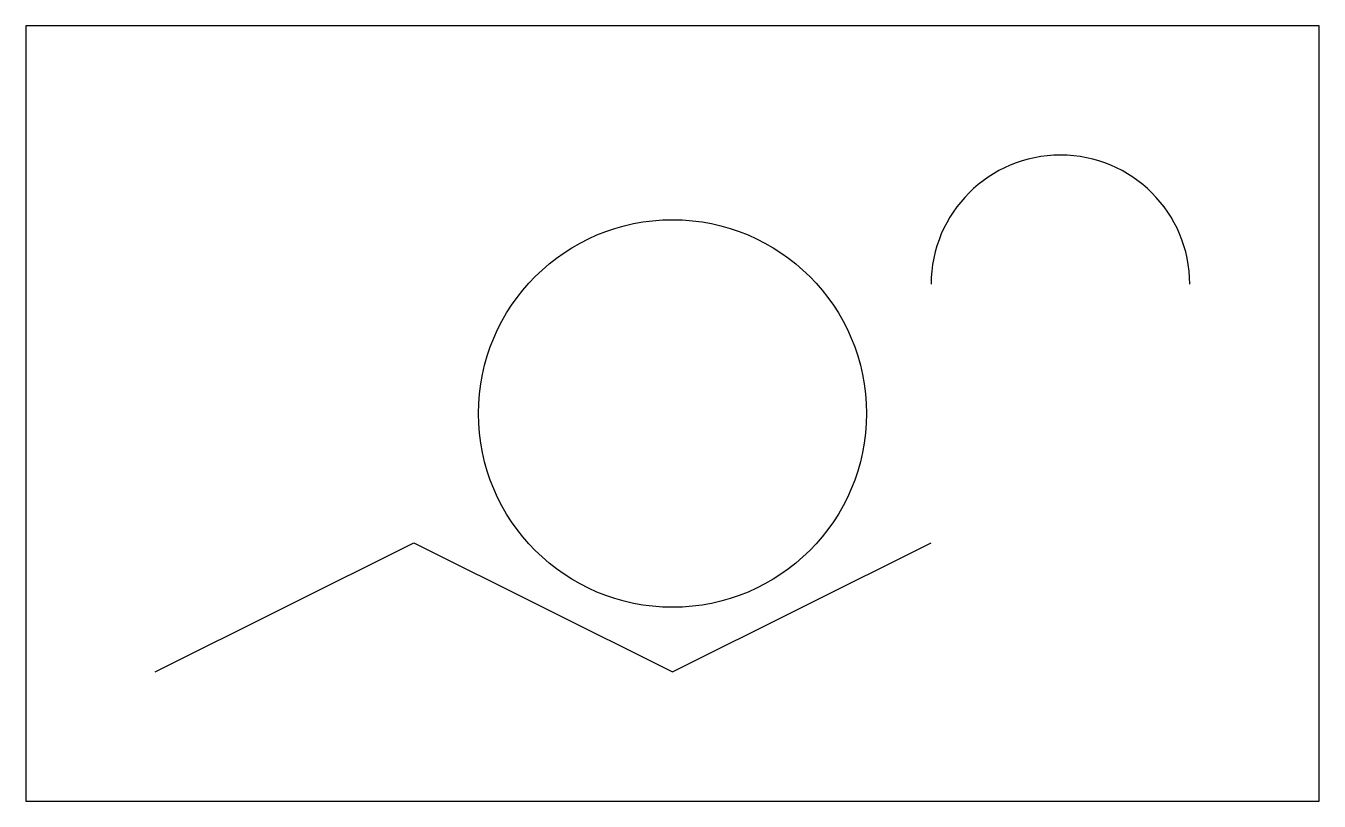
# Model space of a CAD drawing. Header units: millimetres. Extents: x 0 to 100, y 0 to 60.
import ezdxf

# ---------------------------------------------------------------- set-up
doc = ezdxf.new("R2010")
doc.units = ezdxf.units.MM

msp = doc.modelspace()

# ---------------------------------------------------------------- linework, layer by layer
at = {"layer": 'OUTLINE'}
for p, q in [((100, 60), (0, 60)), ((0, 60), (0, 0)), ((100, 0), (100, 60)), ((0, 0), (100, 0))]:
    msp.add_line(p, q, dxfattribs=at)
at = {"layer": 'POCKET'}
msp.add_circle((50, 30), 15, dxfattribs=at)
at = {"layer": 'STITCH'}
for p, q in [((10, 10), (30, 20)), ((30, 20), (50, 10)), ((50, 10), (70, 20))]:
    msp.add_line(p, q, dxfattribs=at)
msp.add_arc((80, 40), 10, 0, 180, dxfattribs=at)

doc.saveas('drawing.dxf')
